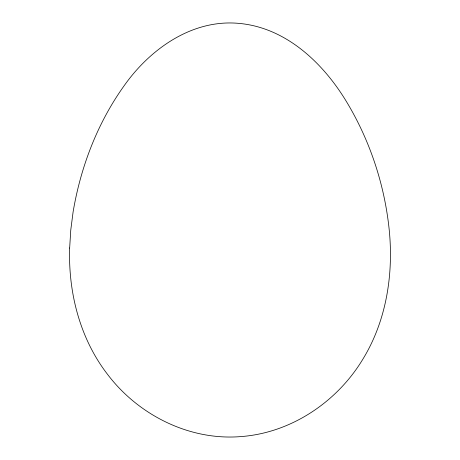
<?xml version="1.0" encoding="UTF-8"?>
<svg xmlns="http://www.w3.org/2000/svg" width="460" height="460" viewBox="0 0 460 460"><rect width="100%" height="100%" fill="white"/><g stroke="black" fill="none" stroke-linecap="round" stroke-linejoin="round"><path stroke-width="0.69" d="M69.655 248.015C68.218 292.617 79.925 338.508 107.421 374.198C138.19 414.983 189.33 440.76 240.787 436.597C291.111 432.952 337.174 401.913 362.934 359.059C386.394 320.718 393.639 274.286 389.229 230C384.589 184.517 369.817 140.012 346.046 100.941C322.724 62.606 285.758 27.623 239.125 23.402C192.303 18.9 149.954 49.042 124.096 85.801C97.445 123.056 80.667 166.94 73.094 211.985L70.771 230L69.655 248.015"/></g></svg>
